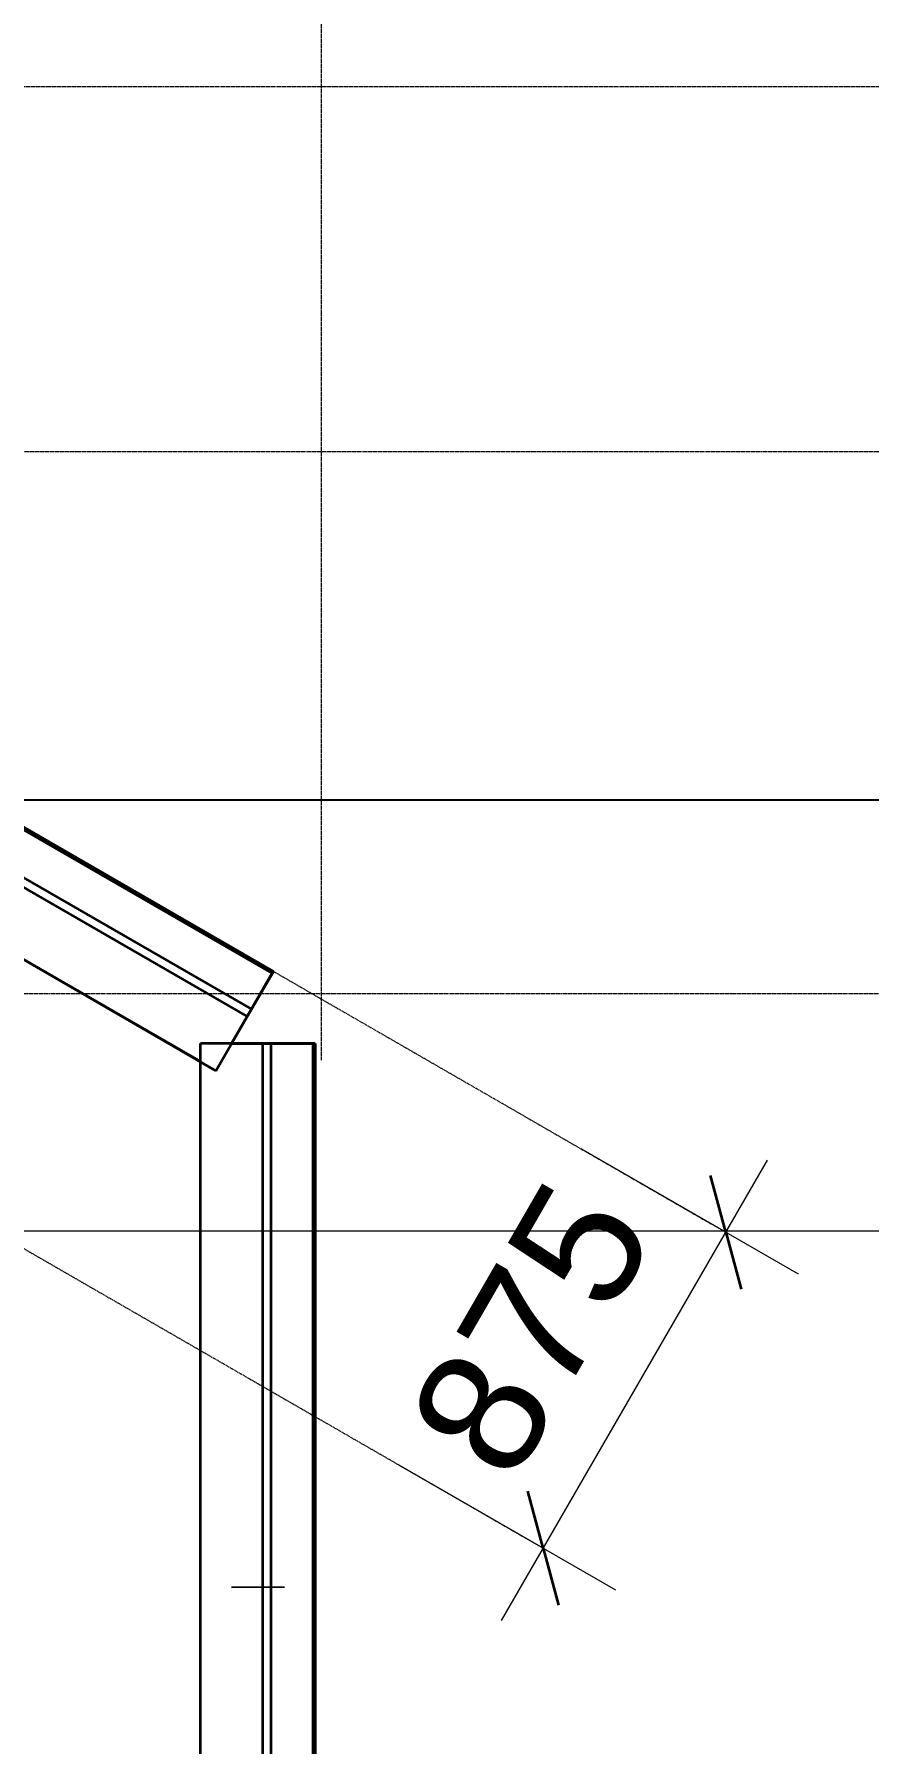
# Model space of a CAD drawing. Header units: millimetres. Extents: x -712454 to -640739, y -26917 to 7174.
# Drawn here: x -660534 to -658534, y -15283 to -11182 of the extents above; entities that cross this region are included whole.
import ezdxf

# ---------------------------------------------------------------- set-up
doc = ezdxf.new("R2010")
doc.units = ezdxf.units.MM
doc.linetypes.add('DPA_Hidden 50', pattern=[3, 2, -1])
for name, color, linetype, lineweight in [('A-ANNO-DIMS', 1, 'Continuous', 9), ('A-ANNO-DIMS-100', 1, 'Continuous', 9), ('A-ANNO-NOTE', 3, 'Continuous', 25), ('A-DETL', 1, 'Continuous', 70), ('A-GENM', 1, 'Continuous', 9), ('A-GLAZ-CURT', 2, 'Continuous', 9), ('A-GLAZ-CWMG', 2, 'Continuous', 35), ('G-ANNO-TEXT', 3, 'Continuous', 9)]:
    doc.layers.add(name, color=color, linetype=linetype, lineweight=lineweight)
doc.styles.add('Arial_2', font='arial.ttf', dxfattribs={"height": 300})
doc.dimstyles.new('DPA-DIM-3_0_T-T', dxfattribs={"dimscale": 304.8, "dimtxt": 306.07782, "dimasz": 0.656168, "dimexe": 0.656168, "dimexo": 0.0625, "dimgap": 0.164042, "dimtad": 1, "dimdec": 0, "dimzin": 0, "dimdsep": 46, "dimtxsty": 'Arial_2', "dimblk1": 'OBLIQUE', "dimblk2": 'OBLIQUE', "dimsah": 1, "dimcen": 0.09, "dimdle": 0.656168, "dimadec": 8, "dimazin": 0, "dimtfac": 1, "dimtdec": 4, "dimtix": 1, "dimtmove": 0, "dimatfit": 3, "dimfxl": 1.312336, "dimfxlon": 1, "dimtvp": 1, "dimtolj": 1, "dimtzin": 0, "dimarcsym": 2})

# ---------------------------------------------------------------- blocks, each defined once
blk = doc.blocks.new('DPA_CP_Entrance Louver Grill Vertical Z - Louver Grill Vertical Z-18398116-4213-01 ENLARGED ENTRANCE 3 GROUND LEVEL - REFLECTED CEILING PLAN')
at = {"layer": 'A-GLAZ-CURT'}
for p, q in [((-602, 200), (-604, 200)), ((-604, 200), (-604, 195)), ((-604, 195), (-604, 200)), ((-604, 200), (-602, 200)), ((-602, 195), (-602, 200)), ((-602, 200), (-602, 195)), ((604, 200), (602, 200)), ((602, 200), (602, 195)), ((602, 195), (602, 200)), ((602, 200), (604, 200)), ((604, 195), (604, 200)), ((604, 200), (604, 195)), ((-652, 127), (-652, 125)), ((-652, 125), (-652, 127)), ((-652, 50), (-652, 125)), ((-652, 125), (-652, 50)), ((-652, 50), (-652, 125)), ((-652, 125), (-652, 50)), ((652, 125), (652, 127)), ((652, 127), (652, 125)), ((652, 50), (652, 125)), ((652, 125), (652, 50)), ((652, 50), (652, 125)), ((652, 125), (652, 50)), ((-652, 50), (-652, 0)), ((-652, 0), (-652, 50)), ((652, 32.8), (652, 50)), ((652, 50), (652, 0))]:
    blk.add_line(p, q, dxfattribs=at)
blk = doc.blocks.new('DPA_CP_Entrance Louver Grill Vertical Z - Louver Grill Vertical Z-18398181-4213-01 ENLARGED ENTRANCE 3 GROUND LEVEL - REFLECTED CEILING PLAN')
at = {"layer": 'A-GLAZ-CURT'}
for p, q in [((-698.5, 0), (-698.5, -50)), ((-698.5, -50), (-698.5, 0)), ((698.5, -50), (698.5, 0)), ((698.5, 0), (698.5, -50)), ((-698.5, -50), (-698.5, -125)), ((-698.5, -125), (-698.5, -50)), ((-698.5, -50), (-698.5, -125)), ((-698.5, -125), (-698.5, -50)), ((698.5, -50), (698.5, -125)), ((698.5, -125), (698.5, -50)), ((698.5, -50), (698.5, -125)), ((698.5, -125), (698.5, -50)), ((-698.5, -125), (-698.5, -127)), ((-698.5, -127), (-698.5, -125)), ((698.5, -127), (698.5, -125)), ((698.5, -125), (698.5, -127)), ((-650.5, -195), (-650.5, -200)), ((-650.5, -200), (-650.5, -195)), ((-650.5, -200), (-648.5, -200)), ((-648.5, -200), (-650.5, -200)), ((-648.5, -200), (-648.5, -195)), ((-648.5, -195), (-648.5, -200)), ((648.5, -195), (648.5, -200)), ((648.5, -200), (648.5, -195)), ((648.5, -200), (650.5, -200)), ((650.5, -200), (648.5, -200)), ((650.5, -200), (650.5, -195.5)), ((650.5, -195.5), (650.5, -200))]:
    blk.add_line(p, q, dxfattribs=at)
blk = doc.blocks.new('DPA_CP_Entrance Louver Grill Vertical Z - Louver Grill Vertical Z-V4-4213-01 ENLARGED ENTRANCE 3 GROUND LEVEL - REFLECTED CEILING PLAN')
at = {"layer": 'A-GLAZ-CURT'}
for p, q in [((-602, 200), (-604, 200)), ((-604, 200), (-604, 195)), ((-604, 195), (-604, 200)), ((-604, 200), (-602, 200)), ((-602, 195), (-602, 200)), ((-602, 200), (-602, 195)), ((604, 200), (602, 200)), ((602, 200), (602, 195)), ((602, 195), (602, 200)), ((602, 200), (604, 200)), ((604, 195), (604, 200)), ((604, 200), (604, 195)), ((-652, 127), (-652, 125)), ((-652, 125), (-652, 127)), ((-652, 50), (-652, 125)), ((-652, 125), (-652, 50)), ((-652, 50), (-652, 125)), ((-652, 125), (-652, 50)), ((652, 125), (652, 127)), ((652, 127), (652, 125)), ((652, 50), (652, 125)), ((652, 125), (652, 50)), ((652, 50), (652, 125)), ((652, 125), (652, 50)), ((-652, 50), (-652, 32.8)), ((-652, 0), (-652, 50)), ((652, 32.8), (652, 50)), ((652, 50), (652, 0))]:
    blk.add_line(p, q, dxfattribs=at)
blk = doc.blocks.new('GM_Louver Grill Vertical Z - Z Profile-12308811-4213-01 ENLARGED ENTRANCE 3 GROUND LEVEL - REFLECTED CEILING PLAN')
at = {"layer": 'A-GENM'}
for p, q in [((50, 75), (40, 75)), ((40, 75), (40, 73)), ((40, 73), (40, 75)), ((40, 75), (50, 75)), ((40, 73), (46.4, 73)), ((46.4, 73), (40, 73)), ((46.4, 73), (44.5, 70)), ((44.5, 70), (46.4, 73)), ((46.8, 70), (50, 75)), ((50, 75), (46.8, 70))]:
    blk.add_line(p, q, dxfattribs=at)
blk = doc.blocks.new('GM_Louver Grill Vertical Z - Z Profile-V15-4213-01 ENLARGED ENTRANCE 3 GROUND LEVEL - REFLECTED CEILING PLAN')
at = {"layer": 'A-GENM'}
for p, q in [((50, 75), (40, 75)), ((40, 75), (40, 73)), ((40, 73), (40, 75)), ((40, 75), (50, 75)), ((40, 73), (46.4, 73)), ((46.4, 73), (40, 73)), ((46.4, 73), (44.5, 70)), ((44.5, 70), (46.4, 73)), ((47.5, 71), (50, 75)), ((50, 75), (47.5, 71))]:
    blk.add_line(p, q, dxfattribs=at)
blk = doc.blocks.new('GM_Louver Grill Vertical Z - Z Profile-12047552-4213-01 ENLARGED ENTRANCE 3 GROUND LEVEL - REFLECTED CEILING PLAN')
at = {"layer": 'A-GENM'}
for p, q in [((46.4, -73), (40, -73)), ((40, -73), (40, -75)), ((40, -75), (40, -73)), ((40, -73), (46.4, -73)), ((40, -75), (50, -75)), ((50, -75), (40, -75)), ((44.5, -70), (46.4, -73)), ((46.4, -73), (44.5, -70)), ((50, -75), (46.8, -70)), ((46.8, -70), (50, -75))]:
    blk.add_line(p, q, dxfattribs=at)
blk = doc.blocks.new('GM_Louver Grill Vertical Z - Z Profile-V20-4213-01 ENLARGED ENTRANCE 3 GROUND LEVEL - REFLECTED CEILING PLAN')
at = {"layer": 'A-GENM'}
for p, q in [((46.4, -73), (40, -73)), ((40, -73), (40, -75)), ((40, -75), (40, -73)), ((40, -73), (46.4, -73)), ((40, -75), (49.9, -75)), ((50, -75), (40, -75)), ((44.5, -70), (46.4, -73)), ((46.4, -73), (44.5, -70)), ((50, -75), (46.8, -70)), ((46.8, -70), (50, -75))]:
    blk.add_line(p, q, dxfattribs=at)
blk = doc.blocks.new('Rectangular Mullion - Entrance Louver Top-17464713-4213-01 ENLARGED ENTRANCE 3 GROUND LEVEL - REFLECTED CEILING PLAN')
at = {"layer": 'A-GLAZ-CWMG'}
for p, q in [((-659963.4, -13434.4), (-661173.2, -12736)), ((-661173.2, -12736), (-659963.4, -13434.4)), ((-661223.2, -12822.6), (-660013.4, -13521)), ((-661223.2, -12822.6), (-660013.4, -13521)), ((-661233.2, -12839.9), (-660023.4, -13538.4)), ((-661233.2, -12839.9), (-660023.4, -13538.4)), ((-661308.2, -12969.8), (-660135.9, -13646.6)), ((-661308.2, -12969.8), (-660098.4, -13668.3)), ((-659963.4, -13434.4), (-660060.9, -13603.3)), ((-660013.4, -13521), (-659963.4, -13434.4)), ((-660023.4, -13538.4), (-660013.4, -13521)), ((-660098.4, -13668.3), (-660023.4, -13538.4))]:
    blk.add_line(p, q, dxfattribs=at)
blk = doc.blocks.new('Rectangular Mullion - Entrance Louver Top-15584284-4213-01 ENLARGED ENTRANCE 3 GROUND LEVEL - REFLECTED CEILING PLAN')
at = {"layer": 'A-GLAZ-CWMG'}
for p, q in [((-660135.9, -16211.2), (-660135.9, -14907.2)), ((-660135.9, -16211.2), (-660135.9, -14907.2)), ((-659985.9, -16211.2), (-659985.9, -14907.2)), ((-659985.9, -16211.2), (-659985.9, -14907.2)), ((-659965.9, -16211.2), (-659965.9, -14907.2)), ((-659965.9, -16211.2), (-659965.9, -14907.2)), ((-659865.9, -14907.2), (-659865.9, -16211.2)), ((-659865.9, -16211.2), (-659865.9, -14907.2))]:
    blk.add_line(p, q, dxfattribs=at)
blk = doc.blocks.new('Rectangular Mullion - Entrance Louver Top-15584286-4213-01 ENLARGED ENTRANCE 3 GROUND LEVEL - REFLECTED CEILING PLAN')
at = {"layer": 'A-GLAZ-CWMG'}
for p, q in [((-659985.9, -13603.3), (-660135.9, -13603.3)), ((-660135.9, -14907.2), (-660135.9, -13603.3)), ((-660060.9, -13603.3), (-659865.9, -13603.3)), ((-659965.9, -13603.3), (-659985.9, -13603.3)), ((-659985.9, -14907.2), (-659985.9, -13603.3)), ((-659985.9, -14907.2), (-659985.9, -13603.3)), ((-659865.9, -13603.3), (-659965.9, -13603.3)), ((-659965.9, -14907.2), (-659965.9, -13603.3)), ((-659965.9, -14907.2), (-659965.9, -13603.3)), ((-659865.9, -13603.3), (-659865.9, -14907.2)), ((-659865.9, -14907.2), (-659865.9, -13603.3)), ((-660135.9, -14907.2), (-660135.9, -13646.6))]:
    blk.add_line(p, q, dxfattribs=at)
blk = doc.blocks.new('DPA_CP_Entrance Louver Grill Vertical Z - Louver Grill Vertical Z-18399091-4213-01 ENLARGED ENTRANCE 3 GROUND LEVEL - REFLECTED CEILING PLAN')
at = {"layer": 'A-GLAZ-CURT'}
for p, q in [((-602, 200), (-604, 200)), ((-604, 200), (-602, 200)), ((604, 200), (602, 200)), ((602, 200), (604, 200)), ((-652, 127), (-652, 125)), ((-652, 125), (-652, 127)), ((-652, 50), (-652, 125)), ((-652, 125), (-652, 50)), ((-652, 50), (-652, 125)), ((-652, 125), (-652, 50)), ((652, 125), (652, 127)), ((652, 127), (652, 125)), ((652, 50), (652, 125)), ((652, 125), (652, 50)), ((652, 50), (652, 125)), ((652, 125), (652, 50)), ((-652, 50), (-652, 0)), ((-652, 0), (-652, 50)), ((652, 32.8), (652, 50)), ((652, 50), (652, 32.8))]:
    blk.add_line(p, q, dxfattribs=at)
blk = doc.blocks.new('DPA_CP_Entrance Louver Grill Vertical Z - Louver Grill Vertical Z-V34-4213-01 ENLARGED ENTRANCE 3 GROUND LEVEL - REFLECTED CEILING PLAN')
at = {"layer": 'A-GLAZ-CURT'}
for p, q in [((-602, 200), (-604, 200)), ((-604, 200), (-602, 200)), ((604, 200), (602, 200)), ((602, 200), (604, 200)), ((-652, 127), (-652, 125)), ((-652, 125), (-652, 127)), ((-652, 50), (-652, 125)), ((-652, 125), (-652, 50)), ((-652, 50), (-652, 125)), ((-652, 125), (-652, 50)), ((652, 125), (652, 127)), ((652, 127), (652, 125)), ((652, 50), (652, 125)), ((652, 125), (652, 50)), ((652, 50), (652, 125)), ((652, 125), (652, 50)), ((-652, 50), (-652, 32.8)), ((-652, 32.8), (-652, 50)), ((652, 32.8), (652, 50)), ((652, 50), (652, 32.8))]:
    blk.add_line(p, q, dxfattribs=at)
blk = doc.blocks.new('GM_Louver Grill Vertical Z - Z Profile-18333892-4213-01 ENLARGED ENTRANCE 3 GROUND LEVEL - REFLECTED CEILING PLAN')
at = {"layer": 'A-GENM'}
for p, q in [((50, 75), (40, 75)), ((40, 75), (50, 75))]:
    blk.add_line(p, q, dxfattribs=at)
blk = doc.blocks.new('Rectangular Mullion - 50x200-15584287-4213-01 ENLARGED ENTRANCE 3 GROUND LEVEL - REFLECTED CEILING PLAN')
at = {"layer": 'A-GLAZ-CWMG'}
blk.add_line((-659860.9, -14907.2), (-659860.9, -16211.2), dxfattribs=at)
blk.add_line((-659860.9, -14907.2), (-659860.9, -16211.2), dxfattribs=at)
blk = doc.blocks.new('Rectangular Mullion - 50x200-15584289-4213-01 ENLARGED ENTRANCE 3 GROUND LEVEL - REFLECTED CEILING PLAN')
at = {"layer": 'A-GLAZ-CWMG'}
for p, q in [((-660060.9, -13603.3), (-659860.9, -13603.3)), ((-659860.9, -13603.3), (-660060.9, -13603.3)), ((-659860.9, -13603.3), (-659860.9, -14907.2)), ((-659860.9, -13603.3), (-659860.9, -14907.2))]:
    blk.add_line(p, q, dxfattribs=at)
blk = doc.blocks.new('DPA_CP_Entrance Louver Grill Vertical Z - Louver Grill Vertical Z-18399156-4213-01 ENLARGED ENTRANCE 3 GROUND LEVEL - REFLECTED CEILING PLAN')
at = {"layer": 'A-GLAZ-CURT'}
for p, q in [((-698.5, 0), (-698.5, -50)), ((-698.5, -50), (-698.5, 0)), ((698.5, -50), (698.5, 0)), ((698.5, 0), (698.5, -50)), ((-698.5, -50), (-698.5, -125)), ((-698.5, -125), (-698.5, -50)), ((-698.5, -50), (-698.5, -125)), ((-698.5, -125), (-698.5, -50)), ((698.5, -50), (698.5, -125)), ((698.5, -125), (698.5, -50)), ((698.5, -50), (698.5, -125)), ((698.5, -125), (698.5, -50)), ((-698.5, -125), (-698.5, -127)), ((-698.5, -127), (-698.5, -125)), ((698.5, -127), (698.5, -125)), ((698.5, -125), (698.5, -127)), ((-650.5, -200), (-648.5, -200)), ((-648.5, -200), (-650.5, -200)), ((648.5, -200), (650.5, -200)), ((650.5, -200), (648.5, -200))]:
    blk.add_line(p, q, dxfattribs=at)
blk = doc.blocks.new('GM_Louver Grill Vertical Z - Z Profile-18333959-4213-01 ENLARGED ENTRANCE 3 GROUND LEVEL - REFLECTED CEILING PLAN')
at = {"layer": 'A-GENM'}
for p, q in [((40, -75), (50, -75)), ((50, -75), (40, -75))]:
    blk.add_line(p, q, dxfattribs=at)
blk = doc.blocks.new('GM_Louver Grill Vertical Z - Z Profile-V36-4213-01 ENLARGED ENTRANCE 3 GROUND LEVEL - REFLECTED CEILING PLAN')
at = {"layer": 'A-GENM'}
for p, q in [((40, -75), (49.9, -75)), ((49.9, -75), (40, -75))]:
    blk.add_line(p, q, dxfattribs=at)
blk = doc.blocks.new('Rectangular Mullion - 50x200-17464716-4213-01 ENLARGED ENTRANCE 3 GROUND LEVEL - REFLECTED CEILING PLAN')
at = {"layer": 'A-GLAZ-CWMG'}
for p, q in [((-661170.7, -12731.7), (-659960.9, -13430.1)), ((-659960.9, -13430.1), (-661170.7, -12731.7)), ((-659960.9, -13430.1), (-660060.9, -13603.3)), ((-660060.9, -13603.3), (-659960.9, -13430.1))]:
    blk.add_line(p, q, dxfattribs=at)
blk = doc.blocks.new('DIMBLOCK105-4213-01 ENLARGED ENTRANCE 3 GROUND LEVEL - REFLECTED CEILING PLAN')
at = {"layer": 'A-ANNO-DIMS-100'}
for p, q in [((-659223.2, -13856), (-658703.6, -14156)), ((-658876.8, -14056), (-659223.2, -13856)), ((-659414.3, -14987), (-658776.8, -13882.8)), ((-659660.7, -14613.8), (-659141.1, -14913.8)), ((-659314.3, -14813.8), (-659660.7, -14613.8))]:
    blk.add_line(p, q, dxfattribs=at)
at = {"layer": 'A-ANNO-DIMS-100', "lineweight": 35}
for p, q in [((-658876.8, -14056), (-658913.4, -13919.4)), ((-658876.8, -14056), (-658840.2, -14192.6)), ((-659314.3, -14813.8), (-659350.9, -14677.2)), ((-659314.3, -14813.8), (-659277.7, -14950.4))]:
    blk.add_line(p, q, dxfattribs=at)
at = {"layer": 'A-ANNO-DIMS-100', "color": 0, "insert": (-659649.2, -14514.9), "char_height": 300, "width": 830.648, "attachment_point": 1, "rotation": 60, "line_spacing_factor": 0.941778, "style": 'Arial_2'}
blk.add_mtext('875', dxfattribs=at)
blk = doc.blocks.new('_Oblique')
at = {"color": 0, "linetype": 'ByBlock', "lineweight": -2}
blk.add_line((-0.5, -0.5), (0.5, 0.5), dxfattribs=at)

msp = doc.modelspace()

# ---------------------------------------------------------------- linework, layer by layer
at = {"layer": 'A-ANNO-NOTE'}
msp.add_line((-665990.1, -13019), (-655767.9, -13019), dxfattribs=at)
at = {"layer": 'A-DETL', "color": 8, "linetype": 'DPA_Hidden 50', "lineweight": 9}
for p, q in [((-659845.8, -13642.9), (-659845.8, -5882.9)), ((-663690.2, -11308), (-657690.2, -11308)), ((-663871.1, -12183), (-657482.4, -12183)), ((-659960.9, -13430.1), (-658912.8, -14035.3)), ((-681822.4, -13482.9), (-657422.4, -13482.9)), ((-660735.9, -13993), (-659350.3, -14793))]:
    msp.add_line(p, q, dxfattribs=at)
at = {"layer": 'G-ANNO-TEXT', "color": 50}
msp.add_line((-662620.4, -14052.4), (-655703.3, -14052.4), dxfattribs=at)

# ---------------------------------------------------------------- block references
at = {"layer": 'A-GENM'}
for name, p, rotation in [('GM_Louver Grill Vertical Z - Z Profile-12047552-4213-01 ENLARGED ENTRANCE 3 GROUND LEVEL - REFLECTED CEILING PLAN', (-660486.4, -13213.3), 149.9999999999995), ('GM_Louver Grill Vertical Z - Z Profile-18333959-4213-01 ENLARGED ENTRANCE 3 GROUND LEVEL - REFLECTED CEILING PLAN', (-660486.4, -13213.3), 149.9999999999995), ('GM_Louver Grill Vertical Z - Z Profile-12047552-4213-01 ENLARGED ENTRANCE 3 GROUND LEVEL - REFLECTED CEILING PLAN', (-660422.8, -13250), 149.9999999999995), ('GM_Louver Grill Vertical Z - Z Profile-18333959-4213-01 ENLARGED ENTRANCE 3 GROUND LEVEL - REFLECTED CEILING PLAN', (-660422.8, -13250), 149.9999999999995), ('GM_Louver Grill Vertical Z - Z Profile-12047552-4213-01 ENLARGED ENTRANCE 3 GROUND LEVEL - REFLECTED CEILING PLAN', (-660359.3, -13286.7), 149.9999999999995), ('GM_Louver Grill Vertical Z - Z Profile-18333959-4213-01 ENLARGED ENTRANCE 3 GROUND LEVEL - REFLECTED CEILING PLAN', (-660359.3, -13286.7), 149.9999999999995), ('GM_Louver Grill Vertical Z - Z Profile-V20-4213-01 ENLARGED ENTRANCE 3 GROUND LEVEL - REFLECTED CEILING PLAN', (-660295.8, -13323.4), 149.9999999999995), ('GM_Louver Grill Vertical Z - Z Profile-V36-4213-01 ENLARGED ENTRANCE 3 GROUND LEVEL - REFLECTED CEILING PLAN', (-660295.8, -13323.4), 149.9999999999995), ('GM_Louver Grill Vertical Z - Z Profile-12047552-4213-01 ENLARGED ENTRANCE 3 GROUND LEVEL - REFLECTED CEILING PLAN', (-660232.3, -13360), 149.9999999999995), ('GM_Louver Grill Vertical Z - Z Profile-18333959-4213-01 ENLARGED ENTRANCE 3 GROUND LEVEL - REFLECTED CEILING PLAN', (-660232.3, -13360), 149.9999999999995), ('GM_Louver Grill Vertical Z - Z Profile-12047552-4213-01 ENLARGED ENTRANCE 3 GROUND LEVEL - REFLECTED CEILING PLAN', (-660168.8, -13396.7), 149.9999999999995), ('GM_Louver Grill Vertical Z - Z Profile-18333959-4213-01 ENLARGED ENTRANCE 3 GROUND LEVEL - REFLECTED CEILING PLAN', (-660168.8, -13396.7), 149.9999999999995), ('GM_Louver Grill Vertical Z - Z Profile-12047552-4213-01 ENLARGED ENTRANCE 3 GROUND LEVEL - REFLECTED CEILING PLAN', (-660105.2, -13433.4), 149.9999999999995), ('GM_Louver Grill Vertical Z - Z Profile-18333959-4213-01 ENLARGED ENTRANCE 3 GROUND LEVEL - REFLECTED CEILING PLAN', (-660105.2, -13433.4), 149.9999999999995), ('GM_Louver Grill Vertical Z - Z Profile-12047552-4213-01 ENLARGED ENTRANCE 3 GROUND LEVEL - REFLECTED CEILING PLAN', (-660041.7, -13470.1), 149.9999999999995), ('GM_Louver Grill Vertical Z - Z Profile-18333959-4213-01 ENLARGED ENTRANCE 3 GROUND LEVEL - REFLECTED CEILING PLAN', (-660041.7, -13470.1), 149.9999999999995), ('GM_Louver Grill Vertical Z - Z Profile-12308811-4213-01 ENLARGED ENTRANCE 3 GROUND LEVEL - REFLECTED CEILING PLAN', (-659935.9, -13653.3), 269.9999999999996), ('GM_Louver Grill Vertical Z - Z Profile-18333892-4213-01 ENLARGED ENTRANCE 3 GROUND LEVEL - REFLECTED CEILING PLAN', (-659935.9, -13653.3), 269.9999999999996), ('GM_Louver Grill Vertical Z - Z Profile-12308811-4213-01 ENLARGED ENTRANCE 3 GROUND LEVEL - REFLECTED CEILING PLAN', (-659935.9, -13730.2), 269.9999999999996), ('GM_Louver Grill Vertical Z - Z Profile-18333892-4213-01 ENLARGED ENTRANCE 3 GROUND LEVEL - REFLECTED CEILING PLAN', (-659935.9, -13730.2), 269.9999999999996), ('GM_Louver Grill Vertical Z - Z Profile-12308811-4213-01 ENLARGED ENTRANCE 3 GROUND LEVEL - REFLECTED CEILING PLAN', (-659935.9, -13807.2), 269.9999999999996), ('GM_Louver Grill Vertical Z - Z Profile-18333892-4213-01 ENLARGED ENTRANCE 3 GROUND LEVEL - REFLECTED CEILING PLAN', (-659935.9, -13807.2), 269.9999999999996), ('GM_Louver Grill Vertical Z - Z Profile-V15-4213-01 ENLARGED ENTRANCE 3 GROUND LEVEL - REFLECTED CEILING PLAN', (-659935.9, -13884.1), 269.9999999999996), ('GM_Louver Grill Vertical Z - Z Profile-18333892-4213-01 ENLARGED ENTRANCE 3 GROUND LEVEL - REFLECTED CEILING PLAN', (-659935.9, -13884.1), 269.9999999999996), ('GM_Louver Grill Vertical Z - Z Profile-12308811-4213-01 ENLARGED ENTRANCE 3 GROUND LEVEL - REFLECTED CEILING PLAN', (-659935.9, -13961), 269.9999999999996), ('GM_Louver Grill Vertical Z - Z Profile-18333892-4213-01 ENLARGED ENTRANCE 3 GROUND LEVEL - REFLECTED CEILING PLAN', (-659935.9, -13961), 269.9999999999996), ('GM_Louver Grill Vertical Z - Z Profile-12308811-4213-01 ENLARGED ENTRANCE 3 GROUND LEVEL - REFLECTED CEILING PLAN', (-659935.9, -14038), 269.9999999999996), ('GM_Louver Grill Vertical Z - Z Profile-18333892-4213-01 ENLARGED ENTRANCE 3 GROUND LEVEL - REFLECTED CEILING PLAN', (-659935.9, -14038), 269.9999999999996), ('GM_Louver Grill Vertical Z - Z Profile-12308811-4213-01 ENLARGED ENTRANCE 3 GROUND LEVEL - REFLECTED CEILING PLAN', (-659935.9, -14114.9), 269.9999999999996), ('GM_Louver Grill Vertical Z - Z Profile-18333892-4213-01 ENLARGED ENTRANCE 3 GROUND LEVEL - REFLECTED CEILING PLAN', (-659935.9, -14114.9), 269.9999999999996), ('GM_Louver Grill Vertical Z - Z Profile-12308811-4213-01 ENLARGED ENTRANCE 3 GROUND LEVEL - REFLECTED CEILING PLAN', (-659935.9, -14191.8), 269.9999999999996), ('GM_Louver Grill Vertical Z - Z Profile-18333892-4213-01 ENLARGED ENTRANCE 3 GROUND LEVEL - REFLECTED CEILING PLAN', (-659935.9, -14191.8), 269.9999999999996), ('GM_Louver Grill Vertical Z - Z Profile-12308811-4213-01 ENLARGED ENTRANCE 3 GROUND LEVEL - REFLECTED CEILING PLAN', (-659935.9, -14268.7), 269.9999999999996), ('GM_Louver Grill Vertical Z - Z Profile-18333892-4213-01 ENLARGED ENTRANCE 3 GROUND LEVEL - REFLECTED CEILING PLAN', (-659935.9, -14268.7), 269.9999999999996), ('GM_Louver Grill Vertical Z - Z Profile-12308811-4213-01 ENLARGED ENTRANCE 3 GROUND LEVEL - REFLECTED CEILING PLAN', (-659935.9, -14345.7), 269.9999999999996), ('GM_Louver Grill Vertical Z - Z Profile-18333892-4213-01 ENLARGED ENTRANCE 3 GROUND LEVEL - REFLECTED CEILING PLAN', (-659935.9, -14345.7), 269.9999999999996), ('GM_Louver Grill Vertical Z - Z Profile-12308811-4213-01 ENLARGED ENTRANCE 3 GROUND LEVEL - REFLECTED CEILING PLAN', (-659935.9, -14422.6), 269.9999999999996), ('GM_Louver Grill Vertical Z - Z Profile-18333892-4213-01 ENLARGED ENTRANCE 3 GROUND LEVEL - REFLECTED CEILING PLAN', (-659935.9, -14422.6), 269.9999999999996), ('GM_Louver Grill Vertical Z - Z Profile-12308811-4213-01 ENLARGED ENTRANCE 3 GROUND LEVEL - REFLECTED CEILING PLAN', (-659935.9, -14499.5), 269.9999999999996), ('GM_Louver Grill Vertical Z - Z Profile-18333892-4213-01 ENLARGED ENTRANCE 3 GROUND LEVEL - REFLECTED CEILING PLAN', (-659935.9, -14499.5), 269.9999999999996), ('GM_Louver Grill Vertical Z - Z Profile-12308811-4213-01 ENLARGED ENTRANCE 3 GROUND LEVEL - REFLECTED CEILING PLAN', (-659935.9, -14576.5), 269.9999999999996), ('GM_Louver Grill Vertical Z - Z Profile-18333892-4213-01 ENLARGED ENTRANCE 3 GROUND LEVEL - REFLECTED CEILING PLAN', (-659935.9, -14576.5), 269.9999999999996), ('GM_Louver Grill Vertical Z - Z Profile-12308811-4213-01 ENLARGED ENTRANCE 3 GROUND LEVEL - REFLECTED CEILING PLAN', (-659935.9, -14653.4), 269.9999999999996), ('GM_Louver Grill Vertical Z - Z Profile-18333892-4213-01 ENLARGED ENTRANCE 3 GROUND LEVEL - REFLECTED CEILING PLAN', (-659935.9, -14653.4), 269.9999999999996), ('GM_Louver Grill Vertical Z - Z Profile-12308811-4213-01 ENLARGED ENTRANCE 3 GROUND LEVEL - REFLECTED CEILING PLAN', (-659935.9, -14730.3), 269.9999999999996), ('GM_Louver Grill Vertical Z - Z Profile-18333892-4213-01 ENLARGED ENTRANCE 3 GROUND LEVEL - REFLECTED CEILING PLAN', (-659935.9, -14730.3), 269.9999999999996), ('GM_Louver Grill Vertical Z - Z Profile-12308811-4213-01 ENLARGED ENTRANCE 3 GROUND LEVEL - REFLECTED CEILING PLAN', (-659935.9, -14807.2), 269.9999999999996), ('GM_Louver Grill Vertical Z - Z Profile-18333892-4213-01 ENLARGED ENTRANCE 3 GROUND LEVEL - REFLECTED CEILING PLAN', (-659935.9, -14807.2), 269.9999999999996), ('GM_Louver Grill Vertical Z - Z Profile-12308811-4213-01 ENLARGED ENTRANCE 3 GROUND LEVEL - REFLECTED CEILING PLAN', (-659935.9, -14957.2), 269.9999999999996), ('GM_Louver Grill Vertical Z - Z Profile-18333892-4213-01 ENLARGED ENTRANCE 3 GROUND LEVEL - REFLECTED CEILING PLAN', (-659935.9, -14957.2), 269.9999999999996), ('GM_Louver Grill Vertical Z - Z Profile-12308811-4213-01 ENLARGED ENTRANCE 3 GROUND LEVEL - REFLECTED CEILING PLAN', (-659935.9, -15034.2), 269.9999999999996), ('GM_Louver Grill Vertical Z - Z Profile-18333892-4213-01 ENLARGED ENTRANCE 3 GROUND LEVEL - REFLECTED CEILING PLAN', (-659935.9, -15034.2), 269.9999999999996), ('GM_Louver Grill Vertical Z - Z Profile-12308811-4213-01 ENLARGED ENTRANCE 3 GROUND LEVEL - REFLECTED CEILING PLAN', (-659935.9, -15111.1), 269.9999999999996), ('GM_Louver Grill Vertical Z - Z Profile-18333892-4213-01 ENLARGED ENTRANCE 3 GROUND LEVEL - REFLECTED CEILING PLAN', (-659935.9, -15111.1), 269.9999999999996), ('GM_Louver Grill Vertical Z - Z Profile-12308811-4213-01 ENLARGED ENTRANCE 3 GROUND LEVEL - REFLECTED CEILING PLAN', (-659935.9, -15188), 269.9999999999996), ('GM_Louver Grill Vertical Z - Z Profile-18333892-4213-01 ENLARGED ENTRANCE 3 GROUND LEVEL - REFLECTED CEILING PLAN', (-659935.9, -15188), 269.9999999999996)]:
    msp.add_blockref(name, p, dxfattribs=dict(at, rotation=rotation))
at = {"layer": 'A-GLAZ-CURT'}
for name, p, rotation in [('DPA_CP_Entrance Louver Grill Vertical Z - Louver Grill Vertical Z-18398181-4213-01 ENLARGED ENTRANCE 3 GROUND LEVEL - REFLECTED CEILING PLAN', (-660665.8, -13254.1), 149.9999999999995), ('DPA_CP_Entrance Louver Grill Vertical Z - Louver Grill Vertical Z-18399156-4213-01 ENLARGED ENTRANCE 3 GROUND LEVEL - REFLECTED CEILING PLAN', (-660665.8, -13254.1), 149.9999999999995), ('DPA_CP_Entrance Louver Grill Vertical Z - Louver Grill Vertical Z-18398116-4213-01 ENLARGED ENTRANCE 3 GROUND LEVEL - REFLECTED CEILING PLAN', (-660060.9, -14255.3), 269.9999999999996), ('DPA_CP_Entrance Louver Grill Vertical Z - Louver Grill Vertical Z-18399091-4213-01 ENLARGED ENTRANCE 3 GROUND LEVEL - REFLECTED CEILING PLAN', (-660060.9, -14255.3), 269.9999999999996), ('DPA_CP_Entrance Louver Grill Vertical Z - Louver Grill Vertical Z-V4-4213-01 ENLARGED ENTRANCE 3 GROUND LEVEL - REFLECTED CEILING PLAN', (-660060.9, -15559.2), 269.9999999999996), ('DPA_CP_Entrance Louver Grill Vertical Z - Louver Grill Vertical Z-V34-4213-01 ENLARGED ENTRANCE 3 GROUND LEVEL - REFLECTED CEILING PLAN', (-660060.9, -15559.2), 269.9999999999996)]:
    msp.add_blockref(name, p, dxfattribs=dict(at, rotation=rotation))
at = {"layer": 'A-GLAZ-CWMG'}
for name in ['Rectangular Mullion - Entrance Louver Top-17464713-4213-01 ENLARGED ENTRANCE 3 GROUND LEVEL - REFLECTED CEILING PLAN', 'Rectangular Mullion - 50x200-17464716-4213-01 ENLARGED ENTRANCE 3 GROUND LEVEL - REFLECTED CEILING PLAN', 'Rectangular Mullion - Entrance Louver Top-15584286-4213-01 ENLARGED ENTRANCE 3 GROUND LEVEL - REFLECTED CEILING PLAN', 'Rectangular Mullion - 50x200-15584289-4213-01 ENLARGED ENTRANCE 3 GROUND LEVEL - REFLECTED CEILING PLAN', 'Rectangular Mullion - Entrance Louver Top-15584284-4213-01 ENLARGED ENTRANCE 3 GROUND LEVEL - REFLECTED CEILING PLAN', 'Rectangular Mullion - 50x200-15584287-4213-01 ENLARGED ENTRANCE 3 GROUND LEVEL - REFLECTED CEILING PLAN']:
    msp.add_blockref(name, (0, 0), dxfattribs=at)

# ---------------------------------------------------------------- dimensions: what is measured, and where the dimension line sits
at = {"layer": 'A-ANNO-DIMS'}
dim = msp.add_linear_dim(base=(-658876.8, -14056), p1=(-659660.7, -14613.8), p2=(-659223.2, -13856), angle=60, dimstyle='DPA-DIM-3_0_T-T', override={"dimpost": '<>', "dimfxl": 875}, dxfattribs=at)
dim.commit()
dim.dimension.update_dxf_attribs({"geometry": 'DIMBLOCK105-4213-01 ENLARGED ENTRANCE 3 GROUND LEVEL - REFLECTED CEILING PLAN', "text_midpoint": (-659271.5, -14333.3)})

doc.saveas('drawing.dxf')
